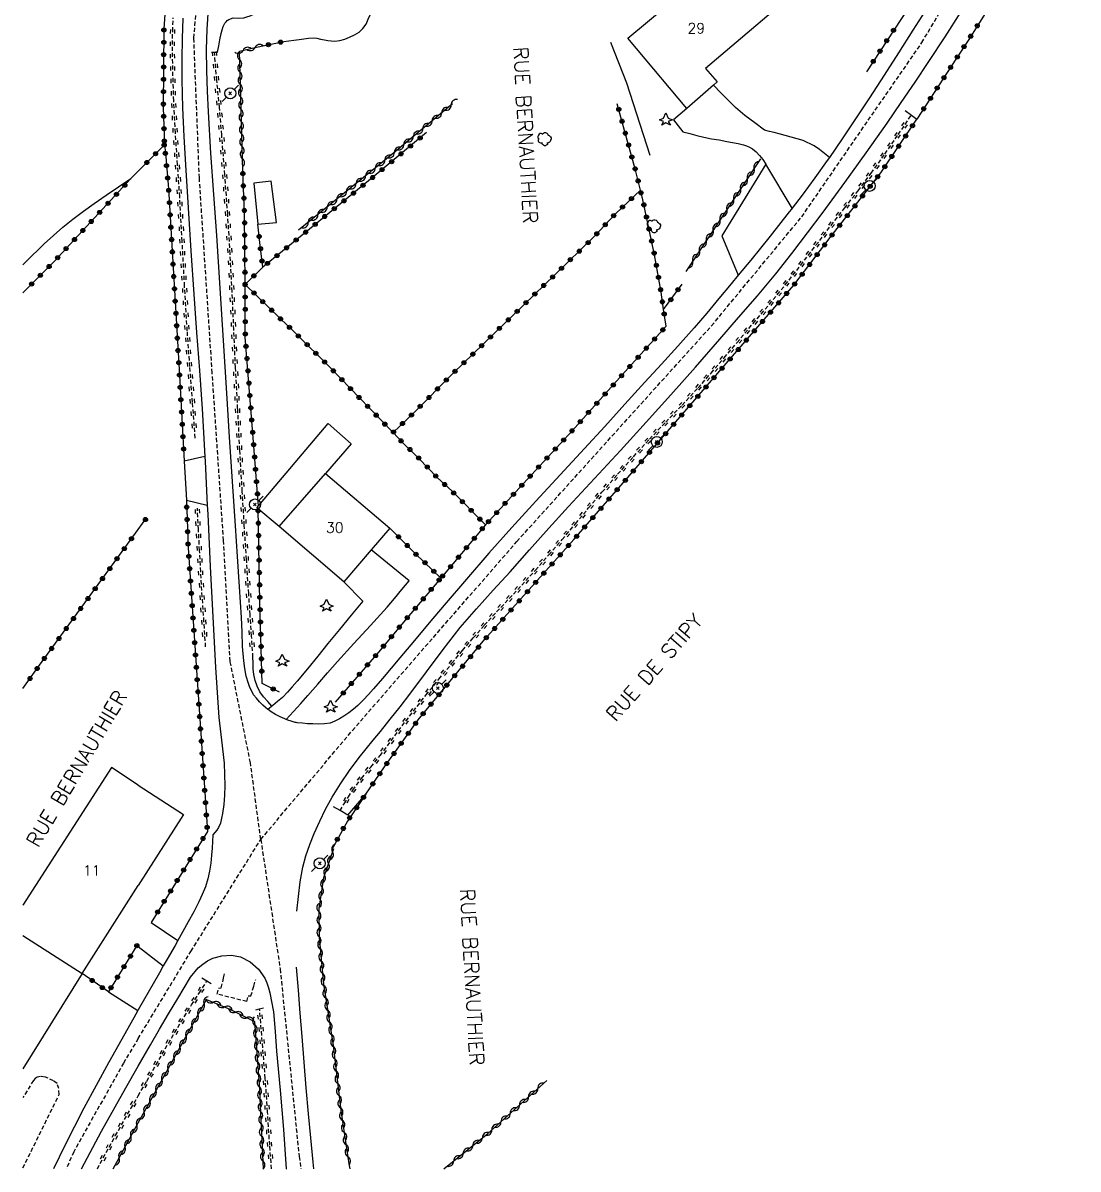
# Model space of a CAD drawing. Header units: millimetres. Extents: x 216000 to 217000, y 109000 to 110001.
# Drawn here: x 216000 to 216128.2, y 109000 to 109139.3 of the extents above; entities that cross this region are included whole.
import ezdxf
from ezdxf.enums import TextEntityAlignment as Align

# ---------------------------------------------------------------- set-up
doc = ezdxf.new("R2010")
doc.units = ezdxf.units.MM
doc.linetypes.add('DASHED', pattern=[0.75, 0.5, -0.25])
doc.layers.get('0').update_dxf_attribs({"linetype": 'CONTINUOUS'})
for name, color, linetype in [('W0001', 6, 'DASHED'), ('W0006', 2, 'CONTINUOUS'), ('W0008', 7, 'CONTINUOUS'), ('W0017', 7, 'CONTINUOUS'), ('W0101', 7, 'CONTINUOUS'), ('W0104', 1, 'CONTINUOUS'), ('W0112', 1, 'DASHED'), ('W0120', 7, 'CONTINUOUS'), ('W0211', 2, 'CONTINUOUS'), ('W0214', 2, 'CONTINUOUS'), ('W0220', 5, 'DASHED'), ('W0300', 7, 'CONTINUOUS'), ('W0303', 7, 'CONTINUOUS'), ('W0310', 3, 'CONTINUOUS'), ('W0322', 7, 'CONTINUOUS'), ('W0323', 7, 'CONTINUOUS'), ('W0330', 7, 'CONTINUOUS'), ('W0473', 7, 'CONTINUOUS'), ('W0989', 7, 'CONTINUOUS'), ('W0991', 7, 'CONTINUOUS')]:
    doc.layers.add(name, color=color, linetype=linetype)
doc.styles.get("Standard").update_dxf_attribs({"font": 'romans.shx', "width": 0.85})

# ---------------------------------------------------------------- blocks, each defined once
blk = doc.blocks.new('T300')
for p, q in [((-0.8, 0.51), (-0.86, 0.34)), ((-0.86, 0.34), (-0.86, 0.17)), ((-0.86, 0.17), (-0.74, 0.06)), ((-0.69, 0.63), (-0.8, 0.51)), ((-0.8, -0.06), (-0.74, 0.06)), ((-0.74, 0.06), (-0.69, 0.11)), ((-0.57, 0.69), (-0.69, 0.63)), ((-0.46, 0.69), (-0.57, 0.69)), ((-0.29, 0.63), (-0.46, 0.69)), ((-0.29, 0.63), (-0.17, 0.74)), ((-0.23, 0.57), (-0.29, 0.63)), ((-0.17, 0.74), (-0.06, 0.8)), ((-0.06, 0.8), (0.06, 0.8)), ((0.06, 0.8), (0.23, 0.74)), ((0.23, 0.74), (0.34, 0.63)), ((0.34, 0.63), (0.4, 0.51)), ((0.46, 0.46), (0.34, 0.46)), ((0.4, 0.51), (0.4, 0.46)), ((0.57, 0.4), (0.46, 0.46)), ((0.57, 0.4), (0.69, 0.29)), ((0.69, 0.29), (0.74, 0.17)), ((0.74, 0.06), (0.69, -0.17)), ((0.74, 0.17), (0.74, 0.06)), ((-0.8, -0.17), (-0.8, -0.06)), ((-0.8, -0.23), (-0.8, -0.17)), ((-0.74, -0.34), (-0.8, -0.23)), ((-0.69, -0.4), (-0.74, -0.34)), ((-0.51, -0.46), (-0.69, -0.4)), ((-0.4, -0.46), (-0.51, -0.46)), ((-0.4, -0.46), (-0.34, -0.46)), ((-0.34, -0.46), (-0.34, -0.4)), ((-0.34, -0.51), (-0.34, -0.46)), ((-0.29, -0.63), (-0.34, -0.51)), ((-0.17, -0.74), (-0.29, -0.63)), ((-0.06, -0.8), (-0.17, -0.74)), ((0.06, -0.8), (-0.06, -0.8)), ((0.17, -0.74), (0.06, -0.8)), ((0.23, -0.69), (0.17, -0.74)), ((0.29, -0.46), (0.23, -0.46)), ((0.29, -0.63), (0.23, -0.69)), ((0.46, -0.4), (0.29, -0.46)), ((0.34, -0.51), (0.29, -0.63)), ((0.34, -0.51), (0.34, -0.46)), ((0.57, -0.34), (0.46, -0.4)), ((0.63, -0.29), (0.57, -0.34)), ((0.69, -0.17), (0.63, -0.29))]:
    blk.add_line(p, q)
blk = doc.blocks.new('T303')
for p, q in [((-0.77, 0), (-0.28, 0.21)), ((-0.28, -0.21), (-0.77, 0)), ((-0.28, 0.21), (0, 0.83)), ((0, 0.83), (0.28, 0.21)), ((0.28, 0.21), (0.83, 0)), ((0.83, 0), (0.28, -0.21)), ((-0.49, -0.63), (-0.28, -0.21)), ((0, -0.35), (-0.49, -0.63)), ((0.56, -0.63), (0, -0.35)), ((0.28, -0.21), (0.56, -0.63))]:
    blk.add_line(p, q)
blk = doc.blocks.new('T473')
for p, q in [((-0.166667, 0.166667), (0.166667, -0.166667)), ((-0.166667, -0.166667), (0.166667, 0.166667)), ((0.500001, 0.500001), (1.000002, 1.000002)), ((-1.000002, -1.000002), (-0.500001, -0.500001))]:
    blk.add_line(p, q)
blk.add_ellipse((0, 0), major_axis=(0.471405, 0.471405), ratio=1, start_param=5.4977871438, end_param=11.780972451)
blk = doc.blocks.new('t322o')
at = {"color": 0, "linetype": 'Continuous'}
for radius in [0.25, 0.15]:
    blk.add_circle((0, 0), radius, dxfattribs=at)
blk = doc.blocks.new('t323o')
at = {"color": 0, "linetype": 'Continuous'}
for radius in [0.25, 0.15]:
    blk.add_circle((0, 0), radius, dxfattribs=at)
blk = doc.blocks.new('t310o')
at = {"color": 0, "linetype": 'Continuous'}
for centre, start, end in [((-0.5, 0.38), 216.8699, 323.1304), ((0.5, -0.37), 36.8699, 143.1303)]:
    blk.add_arc(centre, 0.625, start, end, dxfattribs=at)
blk = doc.blocks.new('t220o')
at = {"color": 0, "linetype": 'Continuous'}
for p, q in [((-0.25, 0.25), (0.25, 0.25)), ((-0.25, -0.25), (0.25, -0.25))]:
    blk.add_line(p, q, dxfattribs=at)

msp = doc.modelspace()

# ---------------------------------------------------------------- linework, layer by layer
at = {"layer": 'W0001'}
for points in [[(216028.89, 109040.04), (216027.63, 109049.36), (216025.17, 109061.67), (216024.37, 109076.36), (216022.99, 109096.74), (216021.43, 109120.42), (216020.76, 109137.43), (216021.53, 109146.07), (216023.12, 109157.4), (216025.78, 109171)], [(216028.89, 109040.04), (216040.01, 109053.28), (216059.99, 109076.24), (216083.63, 109102.45), (216094.59, 109115.71), (216109.18, 109136.87), (216121.86, 109158.38), (216127.12, 109171)], [(216014, 109015.84), (216020.4, 109026.43), (216028.89, 109040.04)], [(216028.89, 109040.04), (216031.24, 109024.29), (216033.54, 109001.52), (216033.77, 109000)], [(216014, 109015.84), (216012.2, 109012.86), (216006.18, 109002.06), (216005.26, 109000)]]:
    msp.add_lwpolyline(points, dxfattribs=at)
at = {"layer": 'W0006'}
msp.add_lwpolyline([(216093.43, 109116.75), (216090.25, 109122.12), (216084.9, 109113.4), (216086.88, 109108.62)], dxfattribs=at)
at = {"layer": 'W0008'}
for points in [[(216028.02, 109057.61), (216027.8, 109058.06), (216027.57, 109058.51), (216027.38, 109058.98), (216027.13, 109059.88), (216026.97, 109060.82), (216026.85, 109061.75), (216026.68, 109063.5), (216026.61, 109065.26), (216026.54, 109067.01), (216026.3, 109070.72), (216026.05, 109074.43), (216025.8, 109078.14), (216025.45, 109083.52), (216025.1, 109088.91), (216024.76, 109094.29), (216024.36, 109100.67), (216023.96, 109107.04), (216023.55, 109113.42), (216023.19, 109118.43), (216022.82, 109123.43), (216022.53, 109128.45), (216022.41, 109130.97), (216022.32, 109133.5), (216022.3, 109136.02), (216022.39, 109138.51), (216022.55, 109140.99)], [(216033.25, 109031.33), (216033.46, 109033.11), (216033.66, 109034.9), (216033.98, 109036.65), (216034.38, 109038.04), (216034.86, 109039.42), (216035.39, 109040.77), (216036.05, 109042.27), (216036.76, 109043.73), (216037.54, 109045.16), (216038.57, 109046.81), (216039.68, 109048.41), (216040.84, 109049.98), (216041.68, 109051.05), (216042.55, 109052.1), (216043.41, 109053.15), (216044.62, 109054.65), (216045.82, 109056.16), (216047.01, 109057.68), (216049.03, 109060.39), (216051.03, 109063.12), (216053.11, 109065.79), (216055.08, 109068.08), (216057.12, 109070.33), (216059.16, 109072.57), (216061.52, 109075.22), (216063.89, 109077.87), (216066.27, 109080.5), (216069.41, 109083.91), (216072.57, 109087.31), (216075.7, 109090.73), (216078.7, 109094.07), (216081.69, 109097.44), (216084.65, 109100.83), (216086.93, 109103.46), (216089.2, 109106.1), (216091.43, 109108.78), (216093.38, 109111.26), (216095.3, 109113.76), (216097.19, 109116.28), (216099.82, 109119.86), (216102.41, 109123.47), (216104.97, 109127.1), (216106.68, 109129.59), (216108.37, 109132.08), (216110.04, 109134.59), (216112, 109137.57), (216113.92, 109140.58)], [(216109.9, 109141.24), (216108.09, 109138.4), (216106.35, 109135.65), (216104.6, 109132.9), (216102.83, 109130.16), (216101.14, 109127.6), (216099.43, 109125.05), (216097.95, 109122.92), (216097.68, 109122.53), (216096.17, 109120.43), (216094.64, 109118.35), (216093.43, 109116.75), (216093.34, 109116.63), (216093.08, 109116.3), (216090.77, 109113.35), (216088.4, 109110.45), (216086.88, 109108.62), (216086.01, 109107.56), (216084.53, 109105.77), (216083.05, 109103.98), (216081.54, 109102.21), (216079.56, 109099.99), (216077.55, 109097.8), (216075.54, 109095.62), (216073.1, 109092.92), (216070.66, 109090.23), (216068.21, 109087.54), (216065.26, 109084.35), (216062.3, 109081.16), (216059.37, 109077.95), (216056.6, 109074.83), (216053.87, 109071.68), (216051.15, 109068.51), (216049.35, 109066.37), (216047.57, 109064.23), (216045.77, 109062.09), (216044.72, 109060.84), (216043.66, 109059.58), (216042.58, 109058.35), (216041.96, 109057.66), (216041.33, 109056.98), (216040.66, 109056.33), (216040.13, 109055.86), (216039.57, 109055.41), (216038.98, 109055), (216038.44, 109054.68), (216037.89, 109054.39), (216037.31, 109054.18), (216036.63, 109054.07), (216035.92, 109054.06), (216035.21, 109054.08), (216034.58, 109054.1), (216033.95, 109054.15), (216033.32, 109054.2)], [(216019.41, 109139.85), (216019.32, 109137.36), (216019.28, 109134.87), (216019.28, 109132.37), (216019.38, 109128.93), (216019.56, 109125.48), (216019.76, 109122.03), (216020.07, 109116.79), (216020.41, 109111.55), (216020.76, 109106.31), (216021.1, 109101.66), (216021.46, 109097.01), (216021.78, 109092.36), (216022.11, 109086.57), (216022.14, 109085.98), (216022.39, 109080.64), (216022.44, 109079.58), (216022.76, 109073.19), (216023.07, 109067.07), (216023.39, 109060.95), (216023.8, 109054.84), (216024.11, 109052.08), (216024.45, 109049.32), (216024.54, 109046.56), (216024.5, 109045.43), (216024.41, 109044.3), (216024.24, 109043.19), (216024.12, 109042.6), (216023.99, 109042.02), (216023.76, 109041.49), (216023.55, 109041.18), (216023.3, 109040.89), (216023.05, 109040.61), (216023.01, 109039.79), (216022.97, 109038.96), (216022.91, 109038.14), (216022.81, 109037.16), (216022.67, 109036.19), (216022.47, 109035.24), (216022.16, 109034.29), (216021.77, 109033.36), (216021.35, 109032.45), (216020.74, 109031.23), (216020.08, 109030.03), (216019.42, 109028.84), (216018.81, 109027.76), (216018.48, 109027.16), (216017.52, 109025.49), (216017.05, 109024.66), (216016.57, 109023.83), (216014, 109019.32)], [(216033.32, 109054.2), (216033.19, 109054.23), (216033.07, 109054.25), (216032.95, 109054.28), (216032.56, 109054.39), (216032.18, 109054.53), (216031.98, 109054.62), (216031.81, 109054.69), (216031.23, 109054.94), (216030.67, 109055.23), (216030.13, 109055.55), (216029.78, 109055.81), (216029.74, 109055.84), (216029.45, 109056.08), (216029.12, 109056.37), (216028.74, 109056.77), (216028.38, 109057.19), (216028.02, 109057.61)], [(216014, 109012.47), (216015.51, 109015.09), (216016.59, 109016.98), (216017.68, 109018.86), (216018.82, 109020.71), (216019.57, 109022.02), (216020.34, 109023.31), (216021.29, 109024.42), (216021.84, 109024.88), (216022.43, 109025.29), (216023.05, 109025.61), (216024.15, 109025.9), (216025.34, 109025.95), (216026.44, 109025.75), (216027.58, 109025.17), (216028.61, 109024.26), (216029.38, 109023.18), (216029.63, 109022.62), (216029.82, 109022.02), (216029.99, 109021.41), (216030.44, 109019.09), (216030.64, 109016.7), (216030.81, 109014.31), (216031.26, 109009.55), (216031.64, 109004.79), (216031.99, 109000.02), (216032, 109000)], [(216035.34, 109000), (216035.25, 109000.82), (216034.96, 109003.76), (216034.68, 109006.7), (216034.42, 109009.83), (216034.17, 109012.97), (216033.92, 109016.1), (216033.68, 109018.91), (216033.45, 109021.72), (216033.21, 109024.53)], [(216014, 109019.32), (216013.97, 109019.26), (216013.46, 109018.37), (216010.38, 109012.9), (216007.4, 109007.37), (216005.14, 109002.92), (216003.71, 109000)], [(216007.13, 109000), (216009.55, 109004.57), (216012.49, 109009.85), (216014, 109012.47)]]:
    msp.add_lwpolyline(points, dxfattribs=at)
at = {"layer": 'W0017'}
for points in [[(216097.95, 109122.92), (216097.34, 109123.41), (216096.74, 109123.9), (216096.1, 109124.33), (216094.75, 109124.96), (216093.3, 109125.39), (216091.84, 109125.77), (216091.25, 109125.93), (216090.66, 109126.08), (216090.06, 109126.22), (216088.88, 109127.12), (216087.69, 109128.03), (216086.55, 109128.98), (216085.64, 109129.86), (216084.76, 109130.78), (216083.88, 109131.7)], [(216080.63, 109128.87), (216079.03, 109127.49), (216080.16, 109126.05)], [(216080.16, 109126.05), (216081.01, 109125.82), (216081.85, 109125.6), (216082.7, 109125.39), (216083.64, 109125.2), (216084.58, 109125.04), (216085.51, 109124.87), (216086.19, 109124.75), (216086.86, 109124.62), (216087.51, 109124.44), (216087.89, 109124.31), (216088.26, 109124.16), (216088.6, 109123.98), (216089.06, 109123.6), (216089.47, 109123.15), (216089.86, 109122.67), (216090.25, 109122.12)], [(216022.11, 109086.57), (216019.6, 109085.99)], [(216019.85, 109081.26), (216022.39, 109080.64)], [(216031.98, 109054.62), (216032.86, 109055.59), (216033.74, 109056.55), (216034.62, 109057.53), (216035.82, 109058.9), (216037.01, 109060.27), (216038.2, 109061.65), (216040.21, 109063.85), (216042.23, 109066.03), (216044.22, 109068.25), (216045.12, 109069.32), (216046.01, 109070.39), (216046.91, 109071.46), (216042.3, 109075.25)], [(216038.96, 109071.36), (216041.27, 109069), (216039.86, 109067.28), (216038.45, 109065.56), (216037.05, 109063.85), (216035.81, 109062.31), (216034.57, 109060.78), (216033.3, 109059.27), (216032.71, 109058.6), (216032.13, 109057.94), (216031.51, 109057.3), (216030.93, 109056.8), (216030.34, 109056.32), (216029.74, 109055.84)], [(216015.58, 109029.94), (216018.81, 109027.76)], [(216013.85, 109027.13), (216014, 109027.01)], [(216014, 109027.01), (216017.05, 109024.66)], [(216010.38, 109021.51), (216013.97, 109019.26)]]:
    msp.add_lwpolyline(points, dxfattribs=at)
at = {"layer": 'W0101'}
for points in [[(216086.58, 109148.37), (216092.21, 109141.63), (216082.89, 109133.74), (216084.34, 109132.1), (216083.88, 109131.7), (216080.63, 109128.87), (216073.48, 109137.42)], [(216044.56, 109077.87), (216042.3, 109075.25), (216038.96, 109071.36), (216031.13, 109078.05), (216036.73, 109084.5)]]:
    msp.add_lwpolyline(points, close=True, dxfattribs=at)
for points in [[(216014, 109046.65), (216010.75, 109048.77), (216000, 109032.04)], [(216014, 109046.65), (216019.52, 109043.06), (216014, 109034.43)], [(216000, 109028.35), (216007.18, 109023.74), (216014, 109034.43)]]:
    msp.add_lwpolyline(points, dxfattribs=at)
at = {"layer": 'W0104'}
msp.add_lwpolyline([(216028.04, 109119.81), (216028.52, 109114.81), (216030.78, 109115.01), (216030.15, 109120.03)], close=True, dxfattribs=at)
for points in [[(216031.13, 109078.05), (216028.42, 109080.32), (216037.08, 109090.57), (216039.87, 109088.13), (216036.73, 109084.5)], [(216007.18, 109023.74), (216000, 109012.14)]]:
    msp.add_lwpolyline(points, dxfattribs=at)
at = {"layer": 'W0112'}
for points in [[(216024.09, 109022.01), (216024.37, 109023.18), (216024.38, 109023.2), (216024.53, 109023.82)], [(216027.19, 109020.32), (216023.58, 109021.24), (216023.77, 109021.96), (216024.09, 109022.01)], [(216027.19, 109020.32), (216027.36, 109021.04), (216027.69, 109021.01), (216028.03, 109022.19), (216028.04, 109022.21), (216028.29, 109023.03)], [(216000, 109000.11), (216004.4, 109009.04), (216004.37, 109009.75), (216004.15, 109010.36), (216003.73, 109010.69), (216002.73, 109011.15), (216002.13, 109011.22), (216001.72, 109011.14), (216001.49, 109011), (216001.28, 109010.75), (216000, 109008.66)]]:
    msp.add_lwpolyline(points, dxfattribs=at)
at = {"layer": 'W0120'}
for points in [[(216022.91, 109135.71), (216023.27, 109135.71), (216023.65, 109135.71)], [(216107.17, 109128.63), (216107.93, 109128.07), (216108.59, 109127.57)], [(216039.48, 109043), (216038.52, 109043.54), (216037.74, 109043.99)], [(216022.87, 109022.48), (216022.33, 109022.82), (216021.73, 109023.19)], [(216028.28, 109019.34), (216028.74, 109019.45), (216029.21, 109019.56)]]:
    msp.add_lwpolyline(points, dxfattribs=at)
at = {"layer": 'W0211'}
for points in [[(216031.67, 109137.01), (216032.3, 109137.1), (216032.92, 109137.18), (216033.55, 109137.26), (216034.12, 109137.35), (216034.69, 109137.43), (216035.25, 109137.46), (216035.7, 109137.4), (216036.15, 109137.3), (216036.61, 109137.21), (216037.03, 109137.13), (216037.45, 109137.07), (216037.88, 109137.05), (216038.48, 109137.13), (216039.09, 109137.29), (216039.67, 109137.52), (216040.26, 109137.8), (216040.82, 109138.15), (216041.3, 109138.57), (216041.67, 109139.11), (216041.95, 109139.73), (216042.23, 109140.35)], [(216039.48, 109043), (216041.66, 109045.55)]]:
    msp.add_lwpolyline(points, dxfattribs=at)
at = {"layer": 'W0214'}
for points in [[(216023.65, 109135.71), (216023.78, 109136.47), (216023.91, 109137.23), (216024.08, 109137.98), (216024.2, 109138.41), (216024.33, 109138.84), (216024.54, 109139.23), (216024.67, 109139.4), (216024.82, 109139.56), (216024.99, 109139.69), (216025.54, 109139.87), (216026.18, 109139.85), (216026.81, 109139.9), (216027.2, 109140), (216027.58, 109140.12), (216027.94, 109140.29), (216028.27, 109140.53), (216028.58, 109140.82), (216028.9, 109141.09), (216029.76, 109141.53), (216030.69, 109141.84), (216031.62, 109142.16)], [(216000, 109109.86), (216000.4, 109110.26), (216002.56, 109112.4), (216004.83, 109114.43), (216006.08, 109115.42), (216007.35, 109116.38), (216008.65, 109117.31), (216010.12, 109118.34), (216011.62, 109119.34), (216013.12, 109120.35)], [(216030.24, 109056.24), (216029.73, 109056.81), (216029.21, 109057.37), (216028.78, 109057.99), (216028.45, 109058.65), (216028.2, 109059.35), (216028.03, 109060.07), (216027.95, 109060.77), (216027.95, 109061.48), (216027.94, 109062.19)]]:
    msp.add_lwpolyline(points, dxfattribs=at)
at = {"layer": 'W0220'}
for points in [[(216020.93, 109088.81), (216020.6, 109093.15), (216020.27, 109097.5), (216019.96, 109101.85), (216019.63, 109107.28), (216019.34, 109112.72), (216019.04, 109118.16), (216018.78, 109122.05), (216018.52, 109125.9), (216018.32, 109129.81), (216018.24, 109132.09), (216018.19, 109134.38), (216018.17, 109136.63), (216018.19, 109138.27), (216018.24, 109139.9)], [(216027.94, 109062.19), (216027.77, 109064.76), (216027.59, 109067.34), (216027.42, 109069.92), (216027.15, 109074.06), (216026.89, 109078.2), (216026.64, 109082.34), (216026.35, 109087.36), (216026.08, 109092.39), (216025.82, 109097.41), (216025.61, 109102.01), (216025.41, 109106.6), (216025.17, 109111.2), (216024.87, 109116.02), (216024.53, 109120.83), (216024.15, 109125.65), (216023.87, 109129), (216023.55, 109132.31), (216023.27, 109135.71)], [(216038.52, 109043.54), (216039.02, 109044.38), (216039.53, 109045.2), (216040.06, 109046.02), (216041.12, 109047.45), (216042.25, 109048.83), (216043.38, 109050.22), (216044.73, 109052.02), (216046.06, 109053.83), (216047.42, 109055.62), (216048.96, 109057.59), (216050.53, 109059.52), (216052.11, 109061.45), (216053.4, 109063), (216054.7, 109064.54), (216056.03, 109066.06), (216057.53, 109067.7), (216059.07, 109069.31), (216060.58, 109070.93), (216062.24, 109072.77), (216063.88, 109074.62), (216065.5, 109076.49), (216067.12, 109078.4), (216068.71, 109080.33), (216070.33, 109082.24), (216072.23, 109084.41), (216074.16, 109086.55), (216076.1, 109088.68), (216078.07, 109090.75), (216080.05, 109092.81), (216082, 109094.9), (216083.6, 109096.72), (216085.17, 109098.57), (216086.73, 109100.42), (216088.7, 109102.74), (216090.66, 109105.07), (216092.59, 109107.43), (216094.47, 109109.82), (216096.32, 109112.24), (216098.16, 109114.66), (216099.8, 109116.77), (216101.43, 109118.87), (216103.03, 109120.99), (216104.69, 109123.33), (216106.31, 109125.7), (216107.93, 109128.07)], [(216022.19, 109063.44), (216021.99, 109066.49), (216021.78, 109069.54), (216021.59, 109072.59), (216021.45, 109075.15), (216021.32, 109077.72), (216021.19, 109080.29)], [(216014, 109008.88), (216015.04, 109010.67), (216016.54, 109013.28), (216018.04, 109015.89), (216019.59, 109018.48), (216020.49, 109019.93), (216021.41, 109021.37), (216022.33, 109022.82)], [(216029.44, 109010.99), (216028.74, 109019.45)], [(216030.21, 109000), (216029.97, 109002.88), (216029.71, 109006.93), (216029.44, 109010.99)], [(216009.05, 109000), (216009.39, 109000.67), (216011.22, 109004.03), (216013.12, 109007.35), (216014, 109008.88)]]:
    msp.add_lwpolyline(points, dxfattribs=at)
at = {"layer": 'W0303'}
msp.add_lwpolyline([(216076.2, 109123.16), (216073.36, 109131.96), (216071.41, 109136.89)], dxfattribs=at)
at = {"layer": 'W0310'}
for points in [[(216026.7, 109121.29), (216026.29, 109135.83), (216028.36, 109136.3)], [(216052.18, 109129.45), (216044.57, 109123.08), (216033.48, 109114.06)], [(216089.58, 109122.73), (216080.51, 109109.07)], [(216037.73, 109038.91), (216036.52, 109035.35), (216035.93, 109031.66), (216035.96, 109028.13), (216036.5, 109022.43), (216037.67, 109015.01), (216038.6, 109007.09), (216039.58, 109000.62), (216039.72, 109000)], [(216014, 109005.59), (216015.36, 109008.08), (216022.31, 109020.58), (216025.11, 109019.42), (216028.14, 109017.89), (216028.69, 109010.28), (216029.16, 109000)], [(216051.14, 109000), (216056.46, 109004.29), (216063.63, 109010.74)], [(216010.96, 109000), (216014, 109005.59)]]:
    msp.add_lwpolyline(points, dxfattribs=at)
at = {"layer": 'W0322'}
for points in [[(216028.36, 109136.3), (216031.67, 109137.01)], [(216041.66, 109045.55), (216043.91, 109048.85), (216047.99, 109054.57), (216056.12, 109064.36), (216061.5, 109070.39), (216066.9, 109076.48), (216073.46, 109084.02), (216084.65, 109096.99), (216093.64, 109107.41), (216098.17, 109113.35), (216104.19, 109121.05), (216108.59, 109127.57)], [(216028.61, 109080.53), (216028.07, 109087.32), (216027.01, 109101.08), (216026.98, 109107.49), (216026.92, 109116.07), (216026.7, 109121.29)], [(216000, 109106.48), (216003.79, 109110.27), (216013.12, 109120.35)], [(216029.05, 109058.98), (216028.78, 109068.93), (216028.57, 109080.2)]]:
    msp.add_lwpolyline(points, dxfattribs=at)
at = {"layer": 'W0323'}
for points in [[(216128.15, 109159.17), (216124.36, 109152.46), (216119.76, 109145.05), (216114.87, 109137.27), (216113.39, 109134.98), (216108.59, 109127.57)], [(216019.08, 109158.18), (216018.42, 109153.65), (216017.82, 109148.56), (216017.12, 109138.53), (216017.05, 109129.03), (216017.18, 109124.46), (216017.3, 109123.46), (216017.7, 109119.14), (216019.02, 109096.47), (216019.6, 109085.99)], [(216112.28, 109149.21), (216108.33, 109142.32), (216102.46, 109133.33)], [(216078.11, 109102.41), (216077.82, 109104.42), (216077.5, 109106.55), (216076.72, 109111.08), (216075.29, 109117.75), (216074.99, 109118.95), (216074.4, 109121.36), (216073.27, 109125.47), (216072.18, 109129.45)], [(216049.03, 109125.94), (216042.41, 109120.43), (216033.92, 109113.49), (216029.13, 109109.57), (216028.81, 109112.23), (216028.52, 109114.81)], [(216017.18, 109124.46), (216014, 109121.24)], [(216014, 109121.24), (216013.12, 109120.35)], [(216078.11, 109102.41), (216072.79, 109096.48), (216066.75, 109089.75), (216060.77, 109083.27), (216056.18, 109078.27), (216052.08, 109082.4), (216050.34, 109083.99), (216048.1, 109086.35), (216046.11, 109088.29), (216044.95, 109089.48), (216047.47, 109091.88), (216052.24, 109096.7), (216059.58, 109103.79), (216064.6, 109108.66), (216069.36, 109113.26), (216072.01, 109116.12), (216074.99, 109118.95)], [(216044.95, 109089.48), (216042.08, 109092.45), (216037.41, 109097.29), (216033.02, 109101.66), (216031.2, 109103.38), (216026.98, 109107.49), (216029.13, 109109.57)], [(216077.82, 109104.42), (216080.06, 109107.52)], [(216019.85, 109081.26), (216020.08, 109075.48), (216022.4, 109041.01), (216015.58, 109029.94)], [(216014, 109077.7), (216015.05, 109079.15)], [(216000, 109058.37), (216002.01, 109061.2), (216014, 109077.7)], [(216056.18, 109078.27), (216053.28, 109074.77), (216050.77, 109071.8), (216047.7, 109074.74), (216044.56, 109077.87)], [(216050.77, 109071.8), (216046.67, 109066.98), (216043.18, 109062.78), (216037.93, 109056.71)], [(216031.16, 109057.95), (216029.05, 109058.98)], [(216041.66, 109045.55), (216039.41, 109042.27), (216037.47, 109038.74)], [(216013.85, 109027.13), (216010.38, 109021.51), (216007.18, 109023.74)]]:
    msp.add_lwpolyline(points, dxfattribs=at)
at = {"layer": 'W0330'}
msp.add_lwpolyline([(216019.6, 109085.99), (216019.85, 109081.26)], dxfattribs=at)

# ---------------------------------------------------------------- block references
at = {"layer": 'W0220'}
for p, rotation in [((216018.19, 109138.22), 89.19356431701135), ((216018.17, 109136.72), 89.19356431701135), ((216018.18, 109135.22), 90.50905616943754), ((216023.28, 109135.53), 94.65354607596447), ((216018.21, 109133.72), 91.27525194951102), ((216023.4, 109134.04), 94.65354607596447), ((216018.24, 109132.22), 91.27525194951102), ((216023.53, 109132.54), 94.65354607596447), ((216018.29, 109130.72), 91.83223753736412), ((216023.67, 109131.05), 95.54581737670158), ((216018.35, 109129.23), 92.97354119045636), ((216023.81, 109129.56), 95.54581737670158), ((216018.42, 109127.73), 92.97354119045636), ((216023.95, 109128.06), 94.83853993938513), ((216018.5, 109126.23), 92.97354119045636), ((216024.07, 109126.57), 94.83853993938513), ((216107.08, 109126.83), 55.5675997670483), ((216018.6, 109124.73), 93.91764091897437), ((216024.2, 109125.07), 94.45422009452687), ((216106.24, 109125.6), 55.59536490709805), ((216018.7, 109123.24), 93.91764091897437), ((216024.31, 109123.58), 94.45422009452687), ((216104.54, 109123.12), 54.60863270485172), ((216105.39, 109124.36), 55.59536490709805), ((216018.8, 109121.74), 93.8140748341479), ((216024.43, 109122.08), 94.45422009452687), ((216103.67, 109121.9), 54.60863270485172), ((216024.54, 109120.59), 94.07378003190395), ((216102.79, 109120.68), 53.08272200295045), ((216018.9, 109120.24), 93.8140748341479), ((216024.65, 109119.09), 94.07378003190395), ((216101.89, 109119.48), 53.08272200295045), ((216019, 109118.75), 93.8140748341479), ((216024.76, 109117.6), 94.07378003190395), ((216100.98, 109118.29), 52.1741129772038), ((216019.09, 109117.25), 93.17866303328583), ((216100.06, 109117.11), 52.1741129772038), ((216019.17, 109115.75), 93.17866303328583), ((216024.86, 109116.1), 94.07378003190395), ((216098.22, 109114.74), 52.16090530369955), ((216099.14, 109115.92), 52.16090530369955), ((216019.26, 109114.25), 93.17866303328583), ((216024.96, 109114.6), 93.60964242831064), ((216097.31, 109113.54), 52.67466658316445), ((216019.34, 109112.76), 93.17866303328583), ((216025.05, 109113.11), 93.60964242831064), ((216096.4, 109112.35), 52.67466658316445), ((216019.42, 109111.26), 93.06254644791763), ((216025.15, 109111.61), 93.60964242831064), ((216095.49, 109111.16), 52.64828861624555), ((216019.5, 109109.76), 93.06254644791763), ((216025.23, 109110.11), 92.95385741705219), ((216094.58, 109109.97), 52.64828861624555), ((216019.58, 109108.26), 93.06254644791763), ((216025.31, 109108.61), 92.95385741705219), ((216093.66, 109108.79), 51.87238089984587), ((216019.67, 109106.76), 93.43194999880842), ((216025.38, 109107.11), 92.95385741705219), ((216091.78, 109106.44), 50.7000092677723), ((216092.73, 109107.61), 51.87238089984587), ((216019.75, 109105.27), 93.43194999880842), ((216025.45, 109105.62), 92.50470395037055), ((216090.83, 109105.28), 50.7000092677723), ((216019.84, 109103.77), 93.43194999880842), ((216025.52, 109104.12), 92.50470395037055), ((216089.87, 109104.13), 49.93692692807556), ((216019.93, 109102.27), 93.43194999880842), ((216025.58, 109102.62), 92.50470395037055), ((216088.91, 109102.98), 49.93692692807556), ((216025.65, 109101.12), 92.64158816619614), ((216087.94, 109101.84), 49.65766526290464), ((216020.04, 109100.78), 94.0397164677921), ((216025.72, 109099.62), 92.64158816619614), ((216086, 109099.55), 49.80951277729348), ((216086.96, 109100.7), 49.65766526290464), ((216020.14, 109099.28), 94.0397164677921), ((216025.79, 109098.12), 92.64158816619614), ((216085.03, 109098.41), 49.58859572388595), ((216020.25, 109097.78), 94.0397164677921), ((216084.05, 109097.26), 49.58859572388595), ((216020.36, 109096.29), 94.35535217184959), ((216025.86, 109096.63), 92.9380052802265), ((216083.07, 109096.13), 48.73611841072194), ((216020.47, 109094.79), 94.35535217184959), ((216025.94, 109095.13), 92.9380052802265), ((216081.07, 109093.9), 47.05603409108068), ((216082.08, 109095), 48.73611841072194), ((216020.59, 109093.3), 94.35535217184959), ((216026.02, 109093.63), 92.9380052802265), ((216080.04, 109092.8), 46.06274811884236), ((216020.7, 109091.8), 94.34224440964651), ((216026.09, 109092.13), 93.07501087325188), ((216079, 109091.72), 46.06274811884236), ((216020.81, 109090.3), 94.34224440964651), ((216026.18, 109090.63), 93.07501087325188), ((216077.96, 109090.64), 46.54509428613027), ((216026.26, 109089.14), 93.07501087325188), ((216075.9, 109088.46), 47.51764746866117), ((216076.93, 109089.55), 46.54509428613027), ((216026.34, 109087.64), 93.07501087325188), ((216074.89, 109087.35), 47.51764746866117), ((216026.42, 109086.14), 93.26886434426797), ((216073.88, 109086.25), 48.02312916935742), ((216026.51, 109084.64), 93.26886434426797), ((216072.88, 109085.13), 48.02312916935742), ((216026.59, 109083.15), 93.26886434426797), ((216070.89, 109082.88), 48.71492463069745), ((216071.88, 109084.01), 48.71492463069745), ((216026.68, 109081.65), 93.4832714691041), ((216069.91, 109081.75), 49.81338109886423), ((216026.77, 109080.15), 93.4832714691041), ((216068.94, 109080.6), 49.81338109886423), ((216021.21, 109079.91), 92.94366472864793), ((216026.86, 109078.65), 93.4832714691041), ((216067.98, 109079.45), 50.39660710053711), ((216021.28, 109078.42), 92.94366472864793), ((216026.96, 109077.16), 93.64958275969246), ((216066.06, 109077.15), 49.89540534751077), ((216067.02, 109078.29), 49.89540534751077), ((216021.36, 109076.92), 92.94480989017107), ((216065.08, 109076.01), 49.01446222175329), ((216021.44, 109075.42), 92.94480989017107), ((216027.05, 109075.66), 93.64958275969246), ((216064.1, 109074.87), 49.01446222175329), ((216021.52, 109073.92), 93.16746323460049), ((216027.15, 109074.16), 93.64958275969246), ((216063.11, 109073.75), 48.50686764370747), ((216021.6, 109072.42), 93.58452366435377), ((216027.24, 109072.67), 93.73229597256932), ((216061.11, 109071.51), 47.94909303635711), ((216062.11, 109072.63), 47.94909303635711), ((216021.7, 109070.93), 93.58452366435377), ((216027.34, 109071.17), 93.73229597256932), ((216060.09, 109070.41), 46.91340128567988), ((216021.79, 109069.43), 93.84901889094725), ((216027.44, 109069.67), 93.77569065409129), ((216059.07, 109069.31), 46.91340128567988), ((216021.89, 109067.93), 93.84901889094725), ((216027.54, 109068.18), 93.77569065409129), ((216058.03, 109068.23), 46.40340206748136), ((216021.99, 109066.44), 93.84775988291068), ((216027.64, 109066.68), 93.84063618023843), ((216056, 109066.02), 48.92099475637358), ((216057.01, 109067.13), 47.38822023154007), ((216022.09, 109064.94), 93.84775988291068), ((216027.74, 109065.18), 93.84063618023843), ((216055.01, 109064.89), 48.92099475637358), ((216027.84, 109063.69), 93.84212264641879), ((216054.04, 109063.75), 49.8053355995117), ((216053.07, 109062.6), 50.24897552059199), ((216052.11, 109061.45), 50.24897552059199), ((216050.21, 109059.13), 51.08895904293616), ((216051.16, 109060.29), 50.53275692133742), ((216049.27, 109057.97), 51.08895904293616), ((216048.34, 109056.79), 51.82470351376637), ((216047.41, 109055.61), 52.96711364456666), ((216046.5, 109054.41), 52.96711364456666), ((216044.72, 109052), 53.05878829806835), ((216045.61, 109053.21), 53.6242827557203), ((216043.82, 109050.8), 53.05878829806835), ((216042.89, 109049.62), 51.01968727556416), ((216041.95, 109048.46), 50.58430177169553), ((216041, 109047.29), 53.39366236667748), ((216040.11, 109046.09), 53.39366236667748), ((216039.3, 109044.83), 58.65157793592027), ((216021.66, 109021.77), 57.64690082373887), ((216020.86, 109020.5), 57.60070342356109), ((216020.06, 109019.23), 58.11173510843964), ((216019.28, 109017.95), 59.11780091929528), ((216028.82, 109018.46), 94.74346356876168), ((216018.51, 109016.67), 59.11780091929528), ((216028.95, 109016.97), 94.74346356876168), ((216017.74, 109015.37), 59.9626032661583), ((216029.07, 109015.47), 94.74346356876168), ((216016.99, 109014.08), 59.9626032661583), ((216029.19, 109013.98), 94.74346356876168), ((216016.24, 109012.78), 60.18435408766068), ((216029.32, 109012.48), 94.74346356876168), ((216015.5, 109011.47), 60.18435408766068), ((216029.48, 109010.47), 93.72497377403101), ((216014.75, 109010.17), 59.9655047610492), ((216029.57, 109008.98), 93.72497377403101), ((216013.42, 109007.87), 59.96550476095658), ((216012.67, 109006.57), 60.26068788833803), ((216029.67, 109007.48), 93.72497377403101), ((216011.93, 109005.26), 60.26068788833803), ((216029.77, 109005.98), 93.71090352521543), ((216011.18, 109003.96), 61.39193059625434), ((216029.87, 109004.49), 93.71090352521543), ((216010.47, 109002.64), 61.39193059625434), ((216029.96, 109002.99), 93.71090352521543), ((216009.75, 109001.33), 61.39193059625434), ((216030.08, 109001.49), 94.68866565798875)]:
    msp.add_blockref('t220o', p, dxfattribs=dict(at, rotation=rotation))
at = {"layer": 'W0300', "rotation": 359.9999899820874}
for p in [(216063.4, 109125.13), (216076.68, 109114.55)]:
    msp.add_blockref('T300', p, dxfattribs=at)
at = {"layer": 'W0303', "rotation": 359.9999899820874}
for p in [(216078.08, 109127.49), (216036.86, 109068.4), (216031.49, 109061.72), (216037.36, 109056.15)]:
    msp.add_blockref('T303', p, dxfattribs=at)
at = {"layer": 'W0310'}
for p, rotation in [((216026.73, 109135.93), 12.84261745063438), ((216028.19, 109136.27), 12.84261745063438), ((216026.32, 109134.78), 91.60272924522798), ((216026.36, 109133.28), 91.60272924522798), ((216026.4, 109131.78), 91.60272924522798), ((216026.45, 109130.28), 91.60272924522798), ((216026.49, 109128.78), 91.60272924522798), ((216050.86, 109128.35), 219.9276700501304), ((216052.01, 109129.31), 219.9276700501304), ((216026.53, 109127.28), 91.60272924522798), ((216049.71, 109127.38), 219.9276700501304), ((216026.57, 109125.78), 91.60272924522798), ((216047.41, 109125.46), 219.9276700501304), ((216048.56, 109126.42), 219.9276700501304), ((216026.61, 109124.28), 91.60272924522798), ((216046.26, 109124.5), 219.9276700501304), ((216026.66, 109122.79), 91.60272924522798), ((216043.95, 109122.58), 219.1228145980392), ((216045.11, 109123.53), 219.9276700501304), ((216042.79, 109121.63), 219.1228145980392), ((216088.81, 109121.57), 236.4146051959457), ((216041.62, 109120.69), 219.1228145980392), ((216087.98, 109120.32), 236.4146051959457), ((216039.3, 109118.79), 219.1228145980392), ((216040.46, 109119.74), 219.1228145980392), ((216087.15, 109119.07), 236.4146051959457), ((216038.13, 109117.85), 219.1228145980392), ((216086.32, 109117.82), 236.4146051959457), ((216035.81, 109115.95), 219.1228145980392), ((216036.97, 109116.9), 219.1228145980392), ((216085.49, 109116.57), 236.4146051959457), ((216034.64, 109115.01), 219.1228145980392), ((216083.83, 109114.07), 236.4146051959457), ((216084.66, 109115.32), 236.4146051959457), ((216083, 109112.82), 236.4146051959457), ((216082.17, 109111.57), 236.4146051959457), ((216081.34, 109110.32), 236.4146051959457), ((216037.6, 109038.51), 251.1029208163996), ((216037.11, 109037.09), 251.1029208163996), ((216036.63, 109035.67), 251.1029208163996), ((216036.33, 109034.21), 261.0153843120159), ((216036.1, 109032.73), 261.0153843120159), ((216035.94, 109031.24), 270.3728874714827), ((216035.95, 109029.74), 270.3728874714827), ((216035.96, 109028.24), 270.3728874714827), ((216036.09, 109026.75), 275.4844673933433), ((216036.23, 109025.25), 275.4844673933433), ((216036.38, 109023.76), 275.4844673933433), ((216036.53, 109022.27), 278.8921901278725), ((216036.76, 109020.79), 278.8921901278725), ((216022, 109020.02), 60.90685693027204), ((216023.11, 109020.25), 337.6476190503769), ((216036.99, 109019.3), 278.8921901278725), ((216021.27, 109018.71), 60.90685693027204), ((216024.49, 109019.68), 337.6476190503769), ((216025.85, 109019.05), 333.1710885459675), ((216027.19, 109018.37), 333.1710885459675), ((216020.54, 109017.4), 60.90685693027204), ((216028.17, 109017.46), 274.1118371435907), ((216037.22, 109017.82), 278.8921901278725), ((216019.81, 109016.09), 60.90685693027204), ((216028.28, 109015.96), 274.1118371435907), ((216037.46, 109016.34), 278.8921901278725), ((216019.08, 109014.78), 60.90685693027204), ((216028.39, 109014.46), 274.1118371435907), ((216037.68, 109014.86), 276.7060581781073), ((216018.35, 109013.47), 60.90685693027204), ((216028.5, 109012.97), 274.1118371435907), ((216037.86, 109013.37), 276.7060581781073), ((216017.62, 109012.16), 60.90685693027204), ((216028.6, 109011.47), 274.1118371435907), ((216038.03, 109011.88), 276.7060581781073), ((216016.89, 109010.85), 60.90685693027204), ((216028.7, 109009.97), 272.6099365273816), ((216038.21, 109010.39), 276.7060581781073), ((216062.53, 109009.75), 41.95562064302429), ((216015.43, 109008.22), 60.90685693027204), ((216016.16, 109009.54), 60.90685693027204), ((216028.77, 109008.48), 272.6099365273816), ((216038.38, 109008.9), 276.7060581781073), ((216061.42, 109008.75), 41.95562064302429), ((216014.72, 109006.91), 61.49550217101725), ((216028.84, 109006.98), 272.6099365273816), ((216038.56, 109007.41), 276.7060581781073), ((216060.3, 109007.75), 41.95562064302429), ((216028.91, 109005.48), 272.6099365273816), ((216038.77, 109005.92), 278.690204166324), ((216058.07, 109005.74), 41.95562064302429), ((216059.19, 109006.74), 41.95562064302429), ((216013.83, 109005.27), 61.49550217120017), ((216028.98, 109003.98), 272.6099365273816), ((216039, 109004.44), 278.690204166324), ((216056.95, 109004.74), 41.95562064302429), ((216012.4, 109002.64), 61.49550217120017), ((216013.11, 109003.95), 61.49550217120017), ((216039.23, 109002.96), 278.690204166324), ((216054.64, 109002.83), 38.89842731519368), ((216055.81, 109003.77), 38.89842731519368), ((216011.68, 109001.32), 61.49550217120017), ((216029.05, 109002.48), 272.6099365273816), ((216039.45, 109001.48), 278.690204166324), ((216053.48, 109001.88), 38.89842731519368), ((216029.11, 109000.98), 272.6099365273816), ((216052.31, 109000.94), 38.89842731519368)]:
    msp.add_blockref('t310o', p, dxfattribs=dict(at, rotation=rotation))
at = {"layer": 'W0322'}
for p, rotation in [((216029.82, 109136.62), 12.07232841942123), ((216031.29, 109136.93), 12.07232841942123), ((216108.05, 109126.77), 55.96889019511399), ((216107.21, 109125.53), 55.96889019511399), ((216105.53, 109123.04), 55.96889019511399), ((216106.37, 109124.29), 55.96889019511399), ((216104.69, 109121.8), 55.96889019511399), ((216026.71, 109120.96), 92.43804853968625), ((216103.82, 109120.58), 51.98609905215698), ((216012.38, 109119.54), 47.21394049156748), ((216026.77, 109119.47), 92.43804853968625), ((216102.9, 109119.4), 51.98609905215698), ((216011.36, 109118.44), 47.21394049156748), ((216026.84, 109117.97), 92.43804853968625), ((216101.97, 109118.22), 51.98609905215698), ((216009.32, 109116.24), 47.21394049156748), ((216010.34, 109117.34), 47.21394049156748), ((216026.9, 109116.47), 92.43804853968625), ((216101.05, 109117.03), 51.98609905215698), ((216008.3, 109115.14), 47.21394049156748), ((216026.93, 109114.97), 90.41387353429973), ((216099.2, 109114.67), 51.98609905215698), ((216100.13, 109115.85), 51.98609905215698), ((216007.28, 109114.04), 47.21394049156748), ((216026.94, 109113.47), 90.41387353429973), ((216098.28, 109113.49), 51.98609905215698), ((216006.26, 109112.94), 47.21394049156748), ((216097.37, 109112.3), 52.66732054322569), ((216004.22, 109110.74), 47.21394049156748), ((216005.24, 109111.84), 47.21394049156748), ((216026.95, 109111.97), 90.41387353429973), ((216096.46, 109111.11), 52.66732054322569), ((216003.18, 109109.66), 45.00852869584465), ((216026.96, 109110.47), 90.41387353429973), ((216095.55, 109109.91), 52.66732054322569), ((216002.12, 109108.6), 45.00852869584465), ((216026.97, 109108.97), 90.41387353429973), ((216094.64, 109108.72), 52.66732054322569), ((216001.06, 109107.54), 45.00852869584465), ((216026.98, 109107.47), 90.29515204477582), ((216092.76, 109106.39), 49.22845688168207), ((216093.73, 109107.53), 52.66732054322569), ((216026.99, 109105.97), 90.29515204477582), ((216091.78, 109105.25), 49.22845688168207), ((216027, 109104.47), 90.29515204477582), ((216090.8, 109104.11), 49.22845688168207), ((216027, 109102.97), 90.29515204477582), ((216089.82, 109102.98), 49.22845688168207), ((216027.01, 109101.47), 90.29515204477582), ((216088.84, 109101.84), 49.22845688168207), ((216027.1, 109099.97), 94.40347987064234), ((216086.88, 109099.57), 49.22845688168207), ((216087.86, 109100.71), 49.22845688168207), ((216027.21, 109098.48), 94.40347987064234), ((216085.9, 109098.43), 49.22845688168207), ((216027.33, 109096.98), 94.40347987064234), ((216084.92, 109097.3), 49.22845688168207), ((216027.45, 109095.49), 94.40347987064234), ((216083.94, 109096.16), 49.20160885416512), ((216027.56, 109093.99), 94.40347987064234), ((216081.98, 109093.89), 49.20160885416512), ((216082.96, 109095.03), 49.20160885416512), ((216027.68, 109092.49), 94.40347987064234), ((216081, 109092.76), 49.20160885416512), ((216080.02, 109091.62), 49.20160885416512), ((216027.79, 109091), 94.40347987064234), ((216079.04, 109090.48), 49.20160885416512), ((216027.91, 109089.5), 94.40347987064234), ((216077.08, 109088.21), 49.20160885416512), ((216078.06, 109089.35), 49.20160885416512), ((216028.02, 109088.01), 94.40347987064234), ((216076.1, 109087.08), 49.20160885416512), ((216028.14, 109086.51), 94.47358319295333), ((216075.12, 109085.94), 49.20160885416512), ((216028.25, 109085.02), 94.47358319295333), ((216074.14, 109084.81), 49.20160885416512), ((216028.37, 109083.52), 94.47358319295333), ((216073.16, 109083.67), 48.97530388578824), ((216028.49, 109082.03), 94.47358319295333), ((216071.19, 109081.41), 48.97530388578824), ((216072.17, 109082.54), 48.97530388578824), ((216028.57, 109079.97), 91.0880212069774), ((216070.2, 109080.28), 48.97530388578824), ((216069.22, 109079.15), 48.97530388578824), ((216028.6, 109078.47), 91.0880212069774), ((216068.23, 109078.01), 48.97530388578824), ((216028.63, 109076.97), 91.0880212069774), ((216066.26, 109075.76), 48.44475429066382), ((216067.25, 109076.88), 48.97530388578824), ((216028.66, 109075.47), 91.0880212069774), ((216065.26, 109074.63), 48.44475429066382), ((216028.69, 109073.97), 91.0880212069774), ((216064.27, 109073.51), 48.44475429066382), ((216028.72, 109072.47), 91.0880212069774), ((216063.27, 109072.39), 48.44475429066382), ((216028.75, 109070.97), 91.0880212069774), ((216061.28, 109070.15), 48.28521599605286), ((216062.28, 109071.27), 48.44475429066382), ((216028.77, 109069.47), 91.0880212069774), ((216060.28, 109069.03), 48.28521599605286), ((216028.81, 109067.97), 91.53711586238873), ((216059.29, 109067.91), 48.28521599605286), ((216028.85, 109066.47), 91.53711586238873), ((216058.29, 109066.79), 48.28521599605286), ((216028.89, 109064.97), 91.53711586238873), ((216056.29, 109064.55), 48.28521599605286), ((216057.29, 109065.67), 48.28521599605286), ((216028.93, 109063.48), 91.53711586238873), ((216055.33, 109063.4), 50.26072675651565), ((216028.97, 109061.98), 91.53711586238873), ((216054.37, 109062.25), 50.26072675651565), ((216029.01, 109060.48), 91.53711586238873), ((216053.41, 109061.09), 50.26072675651565), ((216052.45, 109059.94), 50.26072675651565), ((216050.53, 109057.63), 50.26072675651565), ((216051.49, 109058.79), 50.26072675651565), ((216049.57, 109056.48), 50.26072675651565), ((216048.61, 109055.32), 50.26072675651565), ((216047.69, 109054.15), 54.50307243710268), ((216046.81, 109052.93), 54.50307243710268), ((216045.94, 109051.71), 54.50307243710268), ((216044.2, 109049.26), 54.50307243710268), ((216045.07, 109050.48), 54.50307243710268), ((216043.35, 109048.03), 55.68886433927406), ((216042.5, 109046.79), 55.68886433927406)]:
    msp.add_blockref('t322o', p, dxfattribs=dict(at, rotation=rotation))
at = {"layer": 'W0323'}
for p, rotation in [((216105.74, 109138.36), 236.8841883200661), ((216115.91, 109138.92), 237.8511743772296), ((216017.12, 109138.4), 269.601993408862), ((216104.92, 109137.1), 236.8841883200661), ((216115.11, 109137.65), 237.8511743772296), ((216017.11, 109136.9), 269.601993408862), ((216104.1, 109135.84), 236.8841883200661), ((216114.3, 109136.39), 237.1663339737644), ((216017.1, 109135.4), 269.601993408862), ((216103.28, 109134.59), 236.8841883200661), ((216113.49, 109135.13), 237.1663339737644), ((216017.09, 109133.9), 269.601993408862), ((216112.67, 109133.87), 237.0643019166614), ((216017.08, 109132.4), 269.601993408862), ((216111.86, 109132.61), 237.0643019166614), ((216017.07, 109130.9), 269.601993408862), ((216110.23, 109130.09), 237.0643019166614), ((216111.04, 109131.35), 237.0643019166614), ((216017.06, 109129.4), 269.601993408862), ((216072.37, 109128.76), 105.2538990471328), ((216109.41, 109128.83), 237.0643019166614), ((216017.09, 109127.91), 271.6408692353197), ((216072.77, 109127.32), 105.2538990471328), ((216017.13, 109126.41), 271.6408692353197), ((216073.16, 109125.87), 105.2538990471328), ((216017.16, 109124.44), 225.3152321875314), ((216017.17, 109124.91), 271.6408692353197), ((216048.24, 109125.28), 219.7263203322881), ((216016.11, 109123.37), 225.3152321875314), ((216017.3, 109123.41), 275.2435111749306), ((216045.93, 109123.36), 219.7263203322881), ((216047.08, 109124.32), 219.7263203322881), ((216073.56, 109124.42), 105.4212681027209), ((216015.05, 109122.3), 225.3152321875314), ((216017.44, 109121.92), 275.2435111749306), ((216044.78, 109122.4), 219.7263203322881), ((216073.96, 109122.98), 105.4212681027209), ((216017.58, 109120.43), 275.2435111749306), ((216042.47, 109120.48), 219.7263203322881), ((216043.62, 109121.44), 219.7263203322881), ((216074.36, 109121.53), 105.4212681027209), ((216017.71, 109118.93), 273.3346086903461), ((216041.31, 109119.53), 219.2791141635778), ((216074.72, 109120.07), 103.779062734501), ((216038.99, 109117.64), 219.2791141635778), ((216040.15, 109118.58), 219.2791141635778), ((216073.91, 109117.92), 43.45184230081271), ((216075.08, 109118.62), 103.77820665124), ((216017.8, 109117.43), 273.3346086903461), ((216037.82, 109116.69), 219.2791141635778), ((216072.82, 109116.89), 43.45184230081271), ((216075.42, 109117.16), 102.0841971572087), ((216017.88, 109115.94), 273.3346086903461), ((216035.5, 109114.79), 219.2791141635778), ((216036.66, 109115.74), 219.2791141635778), ((216070.73, 109114.74), 47.17027929030557), ((216071.75, 109115.84), 47.17027929030557), ((216075.73, 109115.69), 102.0841971572087), ((216017.97, 109114.44), 273.3346086903461), ((216034.34, 109113.84), 219.2791141635778), ((216069.71, 109113.64), 47.17027929030557), ((216076.04, 109114.22), 102.0841971572087), ((216018.06, 109112.94), 273.3346086903461), ((216028.69, 109113.31), 96.2645618487353), ((216032.02, 109111.94), 219.2991821862377), ((216033.18, 109112.89), 219.2991821862377), ((216068.65, 109112.57), 44.01445552856688), ((216076.36, 109112.76), 102.0841971572087), ((216018.14, 109111.44), 273.3346086903461), ((216028.86, 109111.82), 96.95762514925396), ((216030.86, 109110.99), 219.2991821862377), ((216066.49, 109110.49), 44.01445552856688), ((216067.57, 109111.53), 44.01445552856688), ((216076.67, 109111.29), 102.0841971572087), ((216018.23, 109109.95), 273.3346086903461), ((216029.04, 109110.34), 96.95762514925396), ((216029.7, 109110.04), 219.2991821862377), ((216065.41, 109109.45), 44.01445552856688), ((216076.94, 109109.81), 99.80275414577561), ((216018.32, 109108.45), 273.3346086903461), ((216028.05, 109108.53), 44.09362526469057), ((216064.33, 109108.4), 44.16079463383357), ((216077.19, 109108.34), 99.80275414577561), ((216018.41, 109106.95), 273.3346086903461), ((216026.98, 109107.49), 135.7576542898457), ((216028.06, 109106.44), 135.7576542898457), ((216062.18, 109106.31), 44.16079463383357), ((216063.26, 109107.36), 44.16079463383357), ((216077.45, 109106.86), 99.80275414577561), ((216079.57, 109106.85), 54.08484386276564), ((216018.49, 109105.45), 273.3346086903461), ((216029.13, 109105.39), 135.7576542898457), ((216061.1, 109105.27), 44.16079463383357), ((216077.67, 109105.37), 98.43476423275871), ((216078.69, 109105.63), 54.08484386276564), ((216018.58, 109103.96), 273.3346086903461), ((216030.21, 109104.35), 135.7576542898457), ((216060.03, 109104.22), 44.16079463383357), ((216077.89, 109103.89), 98.45276863229404), ((216018.67, 109102.46), 273.3346086903461), ((216031.28, 109103.3), 136.5795058838836), ((216032.37, 109102.27), 136.5795058838836), ((216057.87, 109102.14), 44.02668915673954), ((216058.95, 109103.18), 44.02668915673954), ((216018.76, 109100.96), 273.3346086903461), ((216033.45, 109101.23), 135.130931626482), ((216056.79, 109101.1), 44.02668915673954), ((216076.72, 109100.85), 228.0704721012086), ((216077.72, 109101.97), 228.0704721012086), ((216018.84, 109099.46), 273.3346086903461), ((216034.52, 109100.17), 135.130931626482), ((216055.72, 109100.05), 44.02668915673954), ((216075.72, 109099.74), 228.0704721012086), ((216035.58, 109099.11), 135.130931626482), ((216036.64, 109098.05), 135.130931626482), ((216053.56, 109097.97), 44.02668915673954), ((216054.64, 109099.01), 44.02668915673954), ((216074.72, 109098.62), 228.0704721012086), ((216018.93, 109097.97), 273.3346086903461), ((216037.7, 109096.99), 133.9649367653009), ((216052.48, 109096.93), 44.02668915673954), ((216073.71, 109097.51), 228.0704721012086), ((216019.02, 109096.47), 273.3346086903461), ((216038.74, 109095.91), 133.9649367653009), ((216051.42, 109095.87), 45.23897996773132), ((216071.71, 109095.27), 228.0900658191973), ((216072.71, 109096.39), 228.0900658191973), ((216019.1, 109094.97), 273.1613645044249), ((216039.78, 109094.83), 133.9649367653009), ((216050.36, 109094.8), 45.23897996773132), ((216070.71, 109094.16), 228.0900658191973), ((216019.18, 109093.47), 273.1613645044249), ((216040.82, 109093.75), 133.9649367653009), ((216041.86, 109092.67), 133.9649367653009), ((216048.25, 109092.67), 45.23897996773132), ((216049.31, 109093.74), 45.23897996773132), ((216069.7, 109093.04), 228.0900658191973), ((216019.27, 109091.98), 273.1613645044249), ((216042.91, 109091.59), 133.9976718147855), ((216047.19, 109091.61), 43.60452010334424), ((216068.7, 109091.93), 228.0900658191973), ((216019.35, 109090.48), 273.1613645044249), ((216043.95, 109090.51), 133.9976718147855), ((216046.1, 109090.58), 43.60452010334424), ((216066.7, 109089.69), 227.2619522351828), ((216067.7, 109090.81), 228.0900658191973), ((216019.43, 109088.98), 273.1613645044249), ((216045.01, 109089.54), 43.60452010334424), ((216045.93, 109088.47), 134.3666540848934), ((216065.68, 109088.59), 227.2619522351828), ((216019.51, 109087.48), 273.1613645044249), ((216047, 109087.42), 135.7130678806288), ((216064.66, 109087.49), 227.2619522351828), ((216048.07, 109086.38), 135.7130678806288), ((216063.64, 109086.39), 227.2619522351828), ((216049.11, 109085.29), 133.5516794347646), ((216050.14, 109084.2), 133.5516794347646), ((216061.61, 109084.19), 227.2619522351828), ((216062.63, 109085.29), 227.2619522351828), ((216051.23, 109083.17), 137.4716647613911), ((216060.59, 109083.08), 227.506657531752), ((216052.32, 109082.15), 134.8121000241664), ((216059.58, 109081.98), 227.506657531752), ((216019.88, 109080.42), 272.2791275260127), ((216053.38, 109081.08), 134.8121000241664), ((216054.44, 109080.02), 134.8121000241664), ((216058.56, 109080.87), 227.506657531752), ((216014.88, 109078.91), 53.98382783865074), ((216019.94, 109078.92), 272.2791275260127), ((216055.5, 109078.96), 134.8121000241664), ((216056.54, 109078.66), 227.506657531752), ((216057.55, 109079.76), 227.506657531752), ((216020, 109077.43), 272.2791275260127), ((216055.79, 109077.8), 230.3155785288231), ((216013.19, 109076.59), 53.98382783870426), ((216020.06, 109075.93), 272.2791275260127), ((216045.62, 109076.81), 135.0182586925993), ((216046.68, 109075.75), 135.0182586925993), ((216054.83, 109076.64), 230.3155785288231), ((216012.31, 109075.38), 53.98382783870426), ((216020.15, 109074.43), 273.8569868983831), ((216047.74, 109074.69), 136.3268937710432), ((216052.91, 109074.34), 229.7567194027626), ((216053.87, 109075.49), 230.3155785288231), ((216010.55, 109072.95), 53.98382783870426), ((216011.43, 109074.16), 53.98382783870426), ((216048.83, 109073.66), 136.3268937710432), ((216051.94, 109073.19), 229.7567194027626), ((216009.67, 109071.74), 53.98382783870426), ((216020.25, 109072.93), 273.8569868983831), ((216049.91, 109072.62), 136.3268937710432), ((216050.56, 109071.56), 229.6520163221615), ((216050.97, 109072.05), 229.7567194027626), ((216008.78, 109070.52), 53.98382783870426), ((216020.35, 109071.44), 273.8569868983831), ((216049.59, 109070.42), 229.6520163221615), ((216007.9, 109069.31), 53.98382783870426), ((216020.45, 109069.94), 273.8569868983831), ((216048.62, 109069.27), 229.6520163221615), ((216007.02, 109068.1), 53.98382783870426), ((216020.56, 109068.44), 273.8569868983831), ((216047.65, 109068.13), 229.6520163221615), ((216006.14, 109066.88), 53.98382783870426), ((216020.66, 109066.95), 273.8569868983831), ((216046.68, 109066.99), 229.6520163221615), ((216005.26, 109065.67), 53.98382783870426), ((216020.76, 109065.45), 273.8569868983831), ((216044.76, 109064.68), 230.2629789666286), ((216045.72, 109065.83), 230.2629789666286), ((216003.49, 109063.24), 53.98382783870426), ((216004.37, 109064.46), 53.98382783870426), ((216020.86, 109063.95), 273.8569868983831), ((216043.8, 109063.53), 230.2629789666286), ((216002.61, 109062.03), 53.98382783870426), ((216020.96, 109062.46), 273.8569868983831), ((216042.83, 109062.38), 229.1797633400114), ((216001.73, 109060.81), 54.71823634064089), ((216021.06, 109060.96), 273.8569868983831), ((216041.85, 109061.25), 229.1797633400114), ((216000.87, 109059.59), 54.71823634064089), ((216021.16, 109059.46), 273.8569868983831), ((216039.89, 109058.98), 229.1797633400114), ((216040.87, 109060.11), 229.1797633400114), ((216021.26, 109057.97), 273.8569868983831), ((216030.4, 109058.32), 154.0019993098751), ((216038.91, 109057.84), 229.1797633400114), ((216021.36, 109056.47), 273.8569868983831), ((216021.46, 109054.97), 273.8569868983831), ((216021.56, 109053.48), 273.8569868983831), ((216021.67, 109051.98), 273.8569868983831), ((216021.77, 109050.48), 273.8569868983831), ((216021.87, 109048.99), 273.8569868983831), ((216021.97, 109047.49), 273.8569868983831), ((216022.07, 109045.99), 273.8569868983831), ((216041.37, 109045.14), 235.674714867855), ((216022.17, 109044.5), 273.8569868983831), ((216040.53, 109043.9), 235.674714867855), ((216022.27, 109043), 273.8569868983831), ((216039.68, 109042.66), 235.674714867855), ((216022.37, 109041.5), 273.8569868983831), ((216038.92, 109041.37), 241.0781656458612), ((216021.88, 109040.15), 238.327244576101), ((216038.19, 109040.06), 241.0781656458612), ((216021.09, 109038.88), 238.327244576101), ((216020.3, 109037.6), 238.327244576101), ((216019.52, 109036.32), 238.327244576101), ((216018.73, 109035.05), 238.327244576101), ((216017.15, 109032.5), 238.327244576101), ((216017.94, 109033.77), 238.327244576101), ((216016.37, 109031.22), 238.327244576101), ((216013.84, 109027.13), 238.3231166018376), ((216013.06, 109025.85), 238.3231166018376), ((216012.27, 109024.58), 238.3231166018376), ((216008.41, 109022.89), 145.1859911391094), ((216011.48, 109023.3), 238.3231166018376), ((216009.64, 109022.03), 145.1859911391094), ((216010.69, 109022.02), 238.3231166018376)]:
    msp.add_blockref('t323o', p, dxfattribs=dict(at, rotation=rotation))
at = {"layer": 'W0473', "rotation": 359.9999899820874}
for p in [(216025.18, 109130.71), (216102.84, 109119.46), (216076.99, 109088.35), (216028.18, 109080.75), (216050.4, 109058.43), (216036.05, 109037.13)]:
    msp.add_blockref('T473', p, dxfattribs=at)

# ---------------------------------------------------------------- texts
at = {"layer": 'W0989'}
for s, rotation, p in [('RUE BERNAUTHIER', 273.1872, (216059.58, 109136.31)), ('RUE DE STIPY', 48.7512, (216071.99, 109054.26)), ('RUE BERNAUTHIER', 59.5133, (216001.83, 109038.94)), ('RUE BERNAUTHIER', 273.1872, (216053.08, 109034))]:
    msp.add_text(s, height=1.75, rotation=rotation, dxfattribs=at).set_placement(p)
at = {"layer": 'W0991'}
for s, p in [('29', (216081.78, 109138.62)), ('30', (216037.88, 109077.93)), ('11', (216008.35, 109036.26))]:
    msp.add_text(s, height=1.25, dxfattribs=at).set_placement(p, align=Align.MIDDLE_CENTER)

doc.saveas('drawing.dxf')
